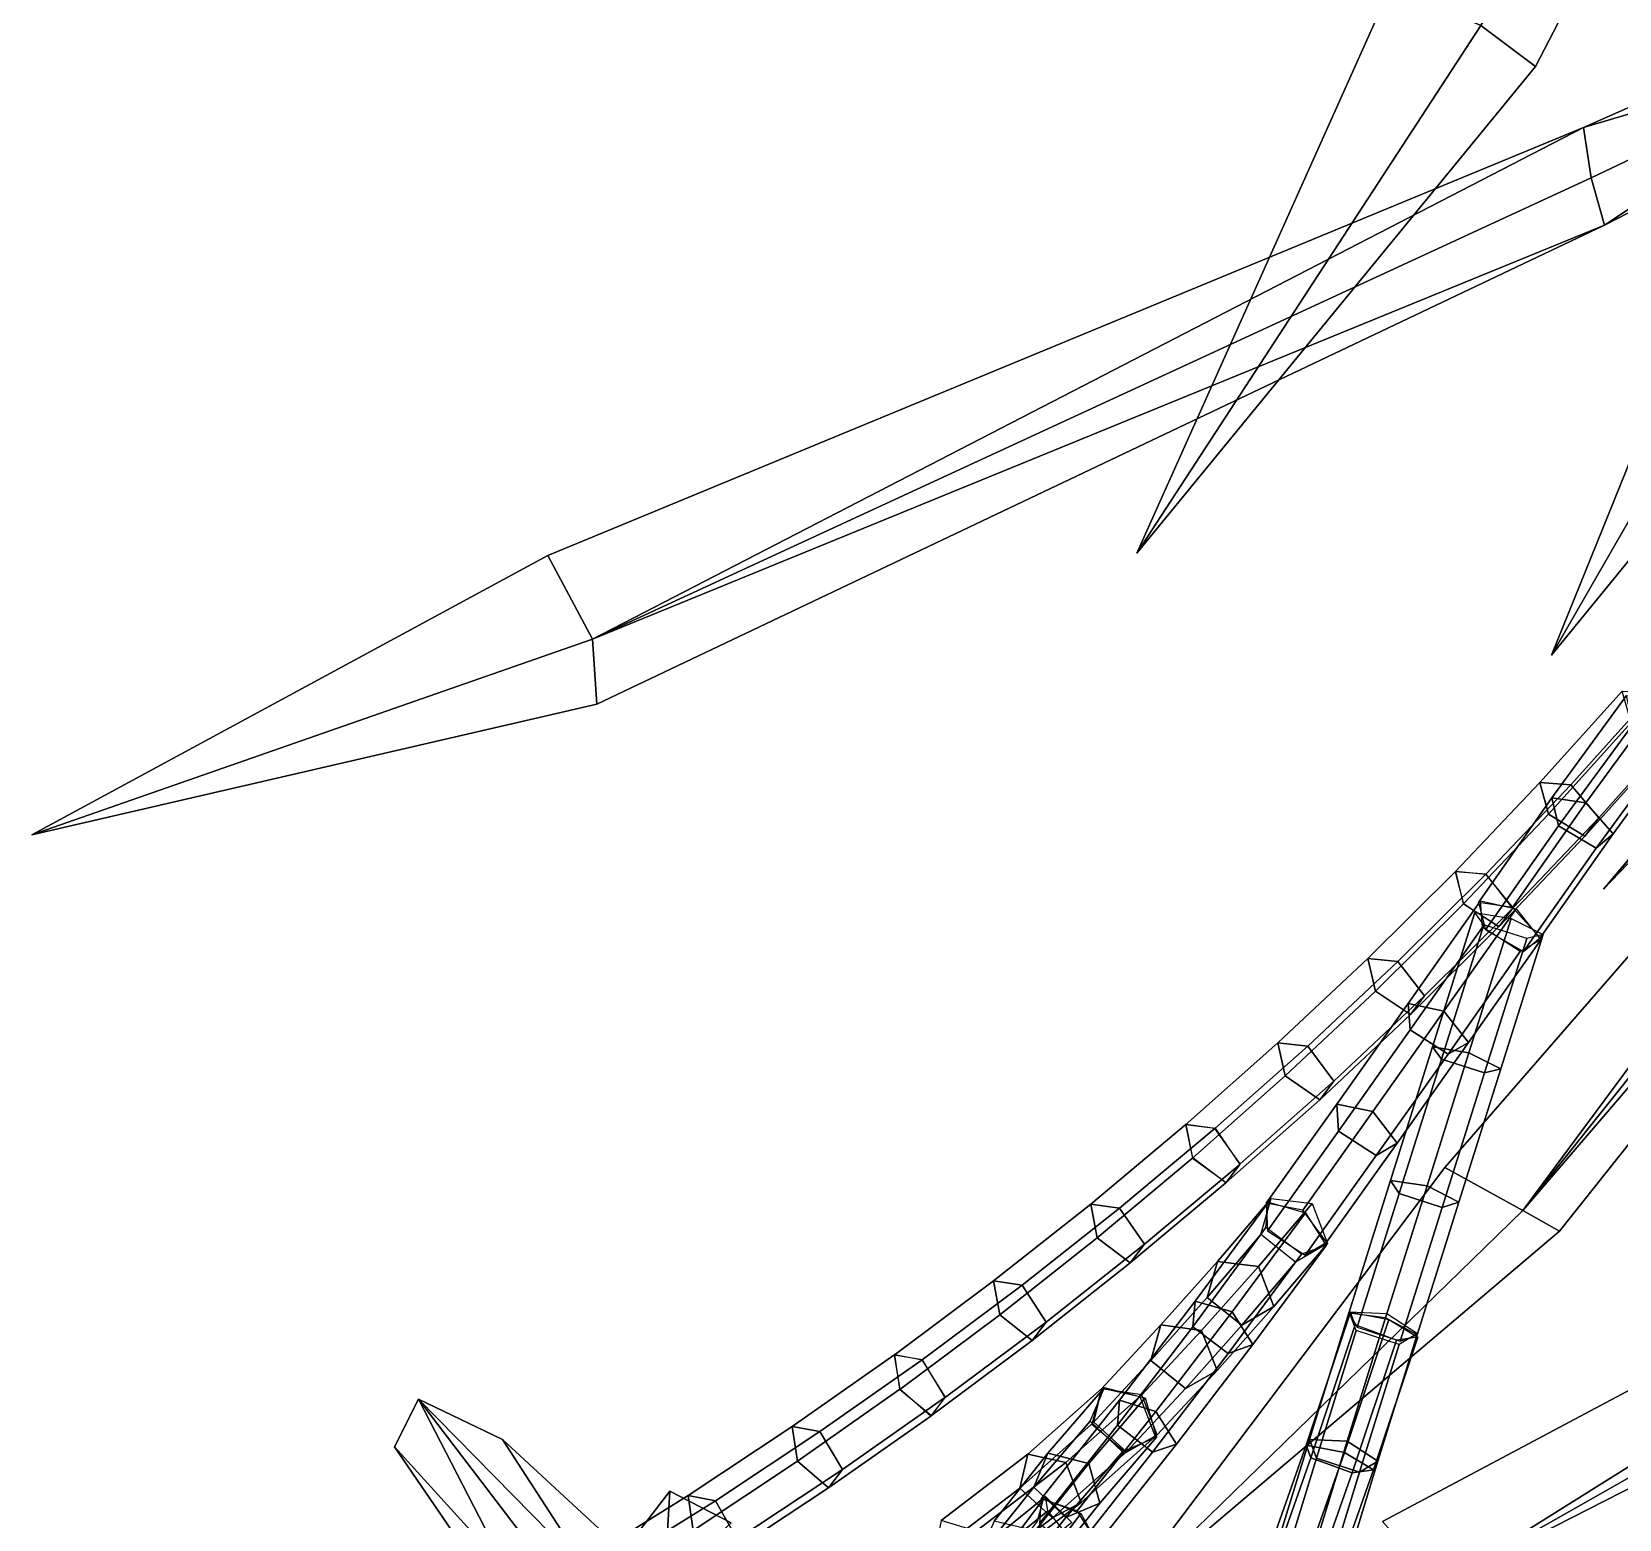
# Model space of a CAD drawing. Header units: metres. Extents: x -488 to 282, y -579 to 399.
# Drawn here: x -292.2 to -176.7, y -276.3 to -168 of the extents above; entities that cross this region are included whole.
import ezdxf

# ---------------------------------------------------------------- set-up
doc = ezdxf.new("R2010")
doc.units = ezdxf.units.M

msp = doc.modelspace()

# ---------------------------------------------------------------- linework, layer by layer
at = {"layer": 'coreopsi_1InfInt', "color": 3}
for points in [[(-176.4898, -215.9907, 167.6997), (-182.4678, -222.6489, 173.0642), (-181.8465, -224.9565, 170.8922), (-175.8423, -218.2683, 165.5038)], [(-174.2156, -216.1151, 169.9891), (-180.2197, -222.8033, 175.3774), (-182.4678, -222.6489, 173.0642), (-176.4898, -215.9907, 167.6997)], [(-173.6737, -216.6815, 169.9625), (-179.121, -224.1185, 175.103), (-181.6097, -223.7551, 172.9914), (-176.1624, -216.3181, 167.851)], [(-176.1624, -216.3181, 167.851), (-181.6097, -223.7551, 172.9914), (-181.1199, -225.8049, 170.5446), (-175.712, -218.4205, 165.4414)], [(-172.1413, -218.4707, 169.2294), (-178.188, -225.2078, 174.6566), (-180.2197, -222.8033, 175.3774), (-174.2156, -216.1151, 169.9891)], [(-171.745, -218.9997, 168.8071), (-177.1529, -226.3841, 173.9103), (-179.121, -224.1185, 175.103), (-173.6737, -216.6815, 169.9625)], [(-175.8423, -218.2683, 165.5038), (-181.8465, -224.9565, 170.8922), (-179.2086, -226.5586, 171.8428), (-173.1619, -219.8216, 166.4155)], [(-175.712, -218.4205, 165.4414), (-181.1199, -225.8049, 170.5446), (-178.3812, -227.4204, 171.1092), (-172.9975, -220.0683, 166.029)], [(-173.1619, -219.8216, 166.4155), (-179.2086, -226.5586, 171.8428), (-178.188, -225.2078, 174.6566), (-172.1413, -218.4707, 169.2294)], [(-172.9975, -220.0683, 166.029), (-178.3812, -227.4204, 171.1092), (-177.1529, -226.3841, 173.9103), (-171.745, -218.9997, 168.8071)], [(-182.4678, -222.6489, 173.0642), (-188.6381, -229.1384, 178.4175), (-188.0438, -231.4753, 176.2693), (-181.8465, -224.9565, 170.8922)], [(-180.2197, -222.8033, 175.3774), (-186.4171, -229.3221, 180.7546), (-188.6381, -229.1384, 178.4175), (-182.4678, -222.6489, 173.0642)], [(-178.188, -225.2078, 174.6566), (-184.4293, -231.7742, 180.0726), (-186.4171, -229.3221, 180.7546), (-180.2197, -222.8033, 175.3774)], [(-179.121, -224.1185, 175.103), (-184.4632, -231.7347, 180.0888), (-186.9519, -231.3713, 177.9772), (-181.6097, -223.7551, 172.9914)], [(-181.6097, -223.7551, 172.9914), (-186.9519, -231.3713, 177.9772), (-186.4234, -233.3672, 175.4941), (-181.1199, -225.8049, 170.5446)], [(-177.1529, -226.3841, 173.9103), (-182.4565, -233.9465, 178.8598), (-184.4632, -231.7347, 180.0888), (-179.121, -224.1185, 175.103)], [(-181.8465, -224.9565, 170.8922), (-188.0438, -231.4753, 176.2693), (-185.4499, -233.125, 177.2587), (-179.2086, -226.5586, 171.8428)], [(-179.2086, -226.5586, 171.8428), (-185.4499, -233.125, 177.2587), (-184.4293, -231.7742, 180.0726), (-178.188, -225.2078, 174.6566)], [(-181.1199, -225.8049, 170.5446), (-186.4234, -233.3672, 175.4941), (-183.6611, -234.9496, 176.0365), (-178.3812, -227.4204, 171.1092)], [(-178.3812, -227.4204, 171.1092), (-183.6611, -234.9496, 176.0365), (-182.4565, -233.9465, 178.8598), (-177.1529, -226.3841, 173.9103)], [(-188.5975, -229.0969, 178.3828), (-194.9971, -235.4555, 183.7564), (-194.4307, -237.8208, 181.632), (-188.0311, -231.4623, 176.2584)], [(-186.4043, -229.3091, 180.7437), (-192.8039, -235.6676, 186.1172), (-194.9971, -235.4555, 183.7564), (-188.5975, -229.0969, 178.3828)], [(-184.462, -231.8076, 180.1005), (-190.8616, -238.1661, 185.474), (-192.8039, -235.6676, 186.1172), (-186.4043, -229.3091, 180.7437)], [(-188.0311, -231.4623, 176.2584), (-194.4307, -237.8208, 181.632), (-191.8821, -239.517, 182.6601), (-185.4825, -233.1584, 177.2866)], [(-184.2, -231.8267, 180.0871), (-189.4603, -239.2906, 185.2717), (-192.0627, -238.7254, 183.445), (-186.8024, -231.2615, 178.2603)], [(-186.8024, -231.2615, 178.2603), (-192.0627, -238.7254, 183.445), (-191.911, -240.6372, 180.8467), (-186.6507, -233.1733, 175.662)], [(-185.4825, -233.1584, 177.2866), (-191.8821, -239.517, 182.6601), (-190.8616, -238.1661, 185.474), (-184.462, -231.8076, 180.1005)], [(-184.5608, -232.5289, 180.3916), (-187.6462, -242.317, 182.6129), (-190.2994, -241.8869, 180.8226), (-187.214, -232.0988, 178.6014)], [(-187.214, -232.0988, 178.6014), (-190.2994, -241.8869, 180.8226), (-189.6335, -242.7844, 177.7928), (-186.548, -232.9963, 175.5715)], [(-182.4157, -234.093, 178.6348), (-187.676, -241.5569, 183.8195), (-189.4603, -239.2906, 185.2717), (-184.2, -231.8267, 180.0871)], [(-186.6507, -233.1733, 175.662), (-191.911, -240.6372, 180.8467), (-189.1589, -242.4135, 181.0816), (-183.8986, -234.9496, 175.897)], [(-186.548, -232.9963, 175.5715), (-189.6335, -242.7844, 177.7928), (-186.507, -243.7865, 177.7197), (-183.4216, -233.9984, 175.4984)], [(-182.2305, -233.6962, 178.4848), (-185.3159, -243.4843, 180.7061), (-187.6462, -242.317, 182.6129), (-184.5608, -232.5289, 180.3916)], [(-183.8986, -234.9496, 175.897), (-189.1589, -242.4135, 181.0816), (-187.676, -241.5569, 183.8195), (-182.4157, -234.093, 178.6348)], [(-183.4216, -233.9984, 175.4984), (-186.507, -243.7865, 177.7197), (-185.3159, -243.4843, 180.7061), (-182.2305, -233.6962, 178.4848)], [(-194.9971, -235.4555, 183.7564), (-201.5409, -241.5961, 189.0776), (-201.0032, -243.9892, 186.977), (-194.4307, -237.8208, 181.632)], [(-192.8039, -235.6676, 186.1172), (-199.3764, -241.836, 191.4622), (-201.5409, -241.5961, 189.0776), (-194.9971, -235.4555, 183.7564)], [(-190.8616, -238.1661, 185.474), (-197.4808, -244.3796, 190.8576), (-199.3764, -241.836, 191.4622), (-192.8039, -235.6676, 186.1172)], [(-194.4307, -237.8208, 181.632), (-201.0032, -243.9892, 186.977), (-198.5014, -245.7305, 188.0437), (-191.8821, -239.517, 182.6601)], [(-191.8821, -239.517, 182.6601), (-198.5014, -245.7305, 188.0437), (-197.4808, -244.3796, 190.8576), (-190.8616, -238.1661, 185.474)], [(-189.4603, -239.2906, 185.2717), (-194.6295, -246.5887, 190.644), (-197.2551, -246.0562, 188.8407), (-192.0627, -238.7254, 183.445)], [(-192.0627, -238.7254, 183.445), (-197.2551, -246.0562, 188.8407), (-197.1411, -248.0213, 186.2805), (-191.911, -240.6372, 180.8467)], [(-187.676, -241.5569, 183.8195), (-192.8684, -248.8877, 189.2152), (-194.6295, -246.5887, 190.644), (-189.4603, -239.2906, 185.2717)], [(-191.911, -240.6372, 180.8467), (-197.1411, -248.0213, 186.2805), (-194.389, -249.7976, 186.5155), (-189.1589, -242.4135, 181.0816)], [(-201.5409, -241.5961, 189.0776), (-208.2655, -247.5568, 194.3781), (-207.7574, -249.9768, 192.301), (-201.0032, -243.9892, 186.977)], [(-199.3764, -241.836, 191.4622), (-206.1306, -247.8236, 196.7863), (-208.2655, -247.5568, 194.3781), (-201.5409, -241.5961, 189.0776)], [(-197.4808, -244.3796, 190.8576), (-204.283, -250.411, 196.2201), (-206.1306, -247.8236, 196.7863), (-199.3764, -241.836, 191.4622)], [(-189.1589, -242.4135, 181.0816), (-194.389, -249.7976, 186.5155), (-192.8684, -248.8877, 189.2152), (-187.676, -241.5569, 183.8195)], [(-187.6462, -242.317, 182.6129), (-190.6889, -251.989, 185.0701), (-193.3557, -251.6022, 183.2903), (-190.2994, -241.8869, 180.8226)], [(-190.2994, -241.8869, 180.8226), (-193.3557, -251.6022, 183.2903), (-192.7119, -252.5699, 180.2774), (-189.6335, -242.7844, 177.7928)], [(-185.3159, -243.4843, 180.7061), (-188.3722, -253.1995, 183.1738), (-190.6889, -251.989, 185.0701), (-187.6462, -242.317, 182.6129)], [(-189.6335, -242.7844, 177.7928), (-192.7119, -252.5699, 180.2774), (-189.5854, -253.572, 180.2043), (-186.507, -243.7865, 177.7197)], [(-186.507, -243.7865, 177.7197), (-189.5854, -253.572, 180.2043), (-188.3722, -253.1995, 183.1738), (-185.3159, -243.4843, 180.7061)], [(-201.0032, -243.9892, 186.977), (-207.7574, -249.9768, 192.301), (-205.3036, -251.7619, 193.4062), (-198.5014, -245.7305, 188.0437)], [(-198.5014, -245.7305, 188.0437), (-205.3036, -251.7619, 193.4062), (-204.283, -250.411, 196.2201), (-197.4808, -244.3796, 190.8576)], [(-194.6295, -246.5887, 190.644), (-199.7388, -253.765, 196.2334), (-202.3872, -253.2648, 194.4545), (-197.2551, -246.0562, 188.8407)], [(-197.2551, -246.0562, 188.8407), (-202.3872, -253.2648, 194.4545), (-202.3104, -255.2822, 191.934), (-197.1411, -248.0213, 186.2805)], [(-192.8684, -248.8877, 189.2152), (-198.0005, -256.0962, 194.829), (-199.7388, -253.765, 196.2334), (-194.6295, -246.5887, 190.644)], [(-208.2214, -247.5187, 194.3438), (-215.167, -253.3338, 199.6545), (-214.6892, -255.78, 197.601), (-207.7435, -249.9649, 192.2903)], [(-206.1167, -247.8117, 196.7756), (-213.0624, -253.6267, 202.0863), (-215.167, -253.3338, 199.6545), (-208.2214, -247.5187, 194.3438)], [(-204.3185, -250.4416, 196.2477), (-211.2642, -256.2567, 201.5584), (-213.0624, -253.6267, 202.0863), (-206.1167, -247.8117, 196.7756)], [(-197.1411, -248.0213, 186.2805), (-202.3104, -255.2822, 191.934), (-199.5583, -257.0586, 192.1689), (-194.389, -249.7976, 186.5155)], [(-194.389, -249.7976, 186.5155), (-199.5583, -257.0586, 192.1689), (-198.0005, -256.0962, 194.829), (-192.8684, -248.8877, 189.2152)], [(-207.7435, -249.9649, 192.2903), (-214.6892, -255.78, 197.601), (-212.2847, -257.6075, 198.7445), (-205.3391, -251.7924, 193.4338)], [(-205.3391, -251.7924, 193.4338), (-212.2847, -257.6075, 198.7445), (-211.2642, -256.2567, 201.5584), (-204.3185, -250.4416, 196.2477)], [(-190.6889, -251.989, 185.0701), (-193.707, -261.6024, 187.7755), (-196.3873, -261.2585, 186.0071), (-193.3557, -251.6022, 183.2903)], [(-193.3557, -251.6022, 183.2903), (-196.3873, -261.2585, 186.0071), (-195.7654, -262.296, 183.0128), (-192.7119, -252.5699, 180.2774)], [(-202.0386, -252.9211, 194.3332), (-205.9402, -257.508, 202.9354), (-206.6847, -260.1281, 201.2006), (-202.7831, -255.5412, 192.5984)], [(-199.0474, -253.2904, 195.4929), (-202.949, -257.8773, 204.0952), (-205.9402, -257.508, 202.9354), (-202.0386, -252.9211, 194.3332)], [(-192.7119, -252.5699, 180.2774), (-195.7654, -262.296, 183.0128), (-192.639, -263.2982, 182.9397), (-189.5854, -253.572, 180.2043)], [(-188.3722, -253.1995, 183.1738), (-191.4038, -262.8558, 185.8906), (-193.707, -261.6024, 187.7755), (-190.6889, -251.989, 185.0701)], [(-215.167, -253.3338, 199.6545), (-222.2412, -258.9237, 204.9037), (-221.7944, -261.3951, 202.8736), (-214.6892, -255.78, 197.601)], [(-213.0624, -253.6267, 202.0863), (-220.1676, -259.2419, 207.3589), (-222.2412, -258.9237, 204.9037), (-215.167, -253.3338, 199.6545)], [(-211.2642, -256.2567, 201.5584), (-218.42, -261.913, 206.8692), (-220.1676, -259.2419, 207.3589), (-213.0624, -253.6267, 202.0863)], [(-202.2343, -253.1807, 194.6626), (-207.5662, -260.4006, 200.1128), (-207.7425, -262.2594, 197.4779), (-202.4106, -255.0395, 192.0277)], [(-199.5426, -253.9549, 196.2702), (-204.8746, -261.1748, 201.7204), (-207.5662, -260.4006, 200.1128), (-202.2343, -253.1807, 194.6626)], [(-198.034, -256.3384, 194.5888), (-203.366, -263.5583, 200.039), (-204.8746, -261.1748, 201.7204), (-199.5426, -253.9549, 196.2702)], [(-197.9309, -256.1971, 194.4494), (-201.8325, -260.784, 203.0516), (-202.949, -257.8773, 204.0952), (-199.0474, -253.2904, 195.4929)], [(-189.5854, -253.572, 180.2043), (-192.639, -263.2982, 182.9397), (-191.4038, -262.8558, 185.8906), (-188.3722, -253.1995, 183.1738)], [(-202.4106, -255.0395, 192.0277), (-207.7425, -262.2594, 197.4779), (-205.1615, -264.1998, 197.4326), (-199.8295, -256.9799, 191.9824)], [(-214.6892, -255.78, 197.601), (-221.7944, -261.3951, 202.8736), (-219.4406, -263.2639, 204.0553), (-212.2847, -257.6075, 198.7445)], [(-212.2847, -257.6075, 198.7445), (-219.4406, -263.2639, 204.0553), (-218.42, -261.913, 206.8692), (-211.2642, -256.2567, 201.5584)], [(-202.7831, -255.5412, 192.5984), (-206.6847, -260.1281, 201.2006), (-204.1606, -262.1412, 201.272), (-200.2589, -257.5543, 192.6698)], [(-199.8295, -256.9799, 191.9824), (-205.1615, -264.1998, 197.4326), (-203.366, -263.5583, 200.039), (-198.034, -256.3384, 194.5888)], [(-200.2589, -257.5543, 192.6698), (-204.1606, -262.1412, 201.272), (-201.8325, -260.784, 203.0516), (-197.9309, -256.1971, 194.4494)], [(-205.9402, -257.508, 202.9354), (-210.0551, -262.1256, 211.3948), (-210.7819, -264.7254, 209.6222), (-206.6847, -260.1281, 201.2006)], [(-202.949, -257.8773, 204.0952), (-207.0928, -262.5281, 212.616), (-210.0551, -262.1256, 211.3948), (-205.9402, -257.508, 202.9354)], [(-201.8325, -260.784, 203.0516), (-205.9763, -265.4348, 211.5724), (-207.0928, -262.5281, 212.616), (-202.949, -257.8773, 204.0952)], [(-222.2412, -258.9237, 204.9037), (-229.4837, -264.3231, 210.1225), (-229.0688, -266.819, 208.1158), (-221.7944, -261.3951, 202.8736)], [(-220.1676, -259.2419, 207.3589), (-227.4421, -264.6658, 212.6011), (-229.4837, -264.3231, 210.1225), (-222.2412, -258.9237, 204.9037)], [(-218.42, -261.913, 206.8692), (-225.7463, -267.3767, 212.1492), (-227.4421, -264.6658, 212.6011), (-220.1676, -259.2419, 207.3589)], [(-207.5662, -260.4006, 200.1128), (-213.0734, -267.5981, 205.3741), (-213.2257, -269.425, 202.7156), (-207.7425, -262.2594, 197.4779)], [(-204.8746, -261.1748, 201.7204), (-210.4208, -268.4243, 207.0204), (-213.0734, -267.5981, 205.3741), (-207.5662, -260.4006, 200.1128)], [(-206.6847, -260.1281, 201.2006), (-210.7819, -264.7254, 209.6222), (-208.2755, -266.7588, 209.7314), (-204.1606, -262.1412, 201.272)], [(-204.1606, -262.1412, 201.272), (-208.2755, -266.7588, 209.7314), (-205.9763, -265.4348, 211.5724), (-201.8325, -260.784, 203.0516)], [(-221.7944, -261.3951, 202.8736), (-229.0688, -266.819, 208.1158), (-226.7669, -268.7276, 209.3353), (-219.4406, -263.2639, 204.0553)], [(-219.4406, -263.2639, 204.0553), (-226.7669, -268.7276, 209.3353), (-225.7463, -267.3767, 212.1492), (-218.42, -261.913, 206.8692)], [(-210.0551, -262.1256, 211.3948), (-214.3886, -266.7803, 219.7237), (-215.0967, -269.3595, 217.9139), (-210.7819, -264.7254, 209.6222)], [(-207.0928, -262.5281, 212.616), (-211.4567, -267.2162, 221.0054), (-214.3886, -266.7803, 219.7237), (-210.0551, -262.1256, 211.3948)], [(-207.7425, -262.2594, 197.4779), (-213.2257, -269.425, 202.7156), (-210.6687, -271.3973, 202.6939), (-205.1615, -264.1998, 197.4326)], [(-203.366, -263.5583, 200.039), (-208.9122, -270.8077, 205.3389), (-210.4208, -268.4243, 207.0204), (-204.8746, -261.1748, 201.7204)], [(-193.4673, -261.7381, 187.7702), (-196.688, -271.4042, 190.311), (-199.4837, -270.8741, 188.784), (-196.2631, -261.2079, 186.2433)], [(-196.2631, -261.2079, 186.2433), (-199.4837, -270.8741, 188.784), (-199.1479, -271.7948, 185.707), (-195.9272, -262.1287, 183.1662)], [(-195.9272, -262.1287, 183.1662), (-199.1479, -271.7948, 185.707), (-196.1414, -272.9026, 185.3035), (-192.9208, -263.2365, 182.7627)], [(-191.3705, -263.0107, 185.5867), (-194.5911, -272.6768, 188.1274), (-196.688, -271.4042, 190.311), (-193.4673, -261.7381, 187.7702)], [(-205.9763, -265.4348, 211.5724), (-210.3403, -270.1229, 219.9619), (-211.4567, -267.2162, 221.0054), (-207.0928, -262.5281, 212.616)], [(-192.9208, -263.2365, 182.7627), (-196.1414, -272.9026, 185.3035), (-194.5911, -272.6768, 188.1274), (-191.3705, -263.0107, 185.5867)], [(-229.4362, -264.2887, 210.0888), (-236.8904, -269.5288, 215.3079), (-236.508, -272.0483, 213.3243), (-229.0539, -266.8082, 208.1052)], [(-227.4272, -264.655, 212.5905), (-234.8813, -269.8951, 217.8096), (-236.8904, -269.5288, 215.3079), (-229.4362, -264.2887, 210.0888)], [(-205.1615, -264.1998, 197.4326), (-210.6687, -271.3973, 202.6939), (-208.9122, -270.8077, 205.3389), (-203.366, -263.5583, 200.039)], [(-225.7844, -267.4044, 212.1763), (-233.2385, -272.6444, 217.3954), (-234.8813, -269.8951, 217.8096), (-227.4272, -264.655, 212.5905)], [(-210.7819, -264.7254, 209.6222), (-215.0967, -269.3595, 217.9139), (-212.609, -271.4135, 218.0603), (-208.2755, -266.7588, 209.7314)], [(-208.2755, -266.7588, 209.7314), (-212.609, -271.4135, 218.0603), (-210.3403, -270.1229, 219.9619), (-205.9763, -265.4348, 211.5724)], [(-229.0539, -266.8082, 208.1052), (-236.508, -272.0483, 213.3243), (-234.2591, -273.9953, 214.5815), (-226.805, -268.7552, 209.3624)], [(-214.1637, -266.6832, 219.9633), (-218.2843, -271.4725, 228.3505), (-219.3198, -273.9324, 226.437), (-215.1992, -269.143, 218.0499)], [(-211.1962, -267.4319, 220.9938), (-215.3168, -272.2213, 229.3809), (-218.2843, -271.4725, 228.3505), (-214.1637, -266.6832, 219.9633)], [(-226.805, -268.7552, 209.3624), (-234.2591, -273.9953, 214.5815), (-233.2385, -272.6444, 217.3954), (-225.7844, -267.4044, 212.1763)], [(-213.0734, -267.5981, 205.3741), (-218.7631, -274.7836, 210.4547), (-218.8906, -276.5787, 207.7732), (-213.2257, -269.425, 202.7156)], [(-210.4208, -268.4243, 207.0204), (-216.1509, -275.6616, 212.1382), (-218.7631, -274.7836, 210.4547), (-213.0734, -267.5981, 205.3741)], [(-210.3869, -270.3014, 219.7528), (-214.5075, -275.0907, 228.1399), (-215.3168, -272.2213, 229.3809), (-211.1962, -267.4319, 220.9938)], [(-215.1992, -269.143, 218.0499), (-219.3198, -273.9324, 226.437), (-216.9673, -276.1422, 226.3309), (-212.8467, -271.3528, 217.9438)], [(-208.9122, -270.8077, 205.3389), (-214.6423, -278.0451, 210.4567), (-216.1509, -275.6616, 212.1382), (-210.4208, -268.4243, 207.0204)], [(-236.8904, -269.5288, 215.3079), (-244.4565, -274.5377, 220.4566), (-244.1075, -277.0799, 218.496), (-236.508, -272.0483, 213.3243)], [(-234.8813, -269.8951, 217.8096), (-242.4808, -274.9267, 222.9813), (-244.4565, -274.5377, 220.4566), (-236.8904, -269.5288, 215.3079)], [(-233.2385, -272.6444, 217.3954), (-240.8923, -277.713, 222.6045), (-242.4808, -274.9267, 222.9813), (-234.8813, -269.8951, 217.8096)], [(-213.2257, -269.425, 202.7156), (-218.8906, -276.5787, 207.7732), (-216.3584, -278.5828, 207.7744), (-210.6687, -271.3973, 202.6939)], [(-212.8467, -271.3528, 217.9438), (-216.9673, -276.1422, 226.3309), (-214.5075, -275.0907, 228.1399), (-210.3869, -270.3014, 219.7528)], [(-218.2843, -271.4725, 228.3505), (-222.2018, -276.4094, 236.8172), (-223.2373, -278.8692, 234.9038), (-219.3198, -273.9324, 226.437)], [(-215.3168, -272.2213, 229.3809), (-219.2054, -277.1232, 237.7872), (-222.2018, -276.4094, 236.8172), (-218.2843, -271.4725, 228.3505)], [(-210.6687, -271.3973, 202.6939), (-216.3584, -278.5828, 207.7744), (-214.6423, -278.0451, 210.4567), (-208.9122, -270.8077, 205.3389)], [(-196.688, -271.4042, 190.311), (-200.1066, -281.1046, 192.6815), (-202.8786, -280.505, 191.1369), (-199.4837, -270.8741, 188.784)], [(-199.4837, -270.8741, 188.784), (-202.8786, -280.505, 191.1369), (-202.5281, -281.383, 188.0491), (-199.1479, -271.7948, 185.707)], [(-194.5911, -272.6768, 188.1274), (-198.0098, -282.3773, 190.4979), (-200.1066, -281.1046, 192.6815), (-196.688, -271.4042, 190.311)], [(-236.508, -272.0483, 213.3243), (-244.1075, -277.0799, 218.496), (-241.9128, -279.0638, 219.7906), (-234.2591, -273.9953, 214.5815)], [(-234.2591, -273.9953, 214.5815), (-241.9128, -279.0638, 219.7906), (-240.8923, -277.713, 222.6045), (-233.2385, -272.6444, 217.3954)], [(-214.5075, -275.0907, 228.1399), (-218.3784, -279.9712, 236.509), (-219.2054, -277.1232, 237.7872), (-215.3168, -272.2213, 229.3809)], [(-199.1479, -271.7948, 185.707), (-202.5281, -281.383, 188.0491), (-199.5362, -282.5335, 187.6564), (-196.1414, -272.9026, 185.3035)], [(-196.1414, -272.9026, 185.3035), (-199.5362, -282.5335, 187.6564), (-198.0098, -282.3773, 190.4979), (-194.5911, -272.6768, 188.1274)], [(-244.4565, -274.5377, 220.4566), (-252.1777, -279.3466, 225.5656), (-251.8628, -281.9107, 223.6278), (-244.1075, -277.0799, 218.496)], [(-242.4808, -274.9267, 222.9813), (-250.236, -279.7575, 228.1131), (-252.1777, -279.3466, 225.5656), (-244.4565, -274.5377, 220.4566)], [(-240.8923, -277.713, 222.6045), (-248.7029, -282.5793, 227.7735), (-250.236, -279.7575, 228.1131), (-242.4808, -274.9267, 222.9813)], [(-216.547, -276.5195, 212.4458), (-224.5876, -283.0531, 214.155), (-226.5048, -281.1592, 212.3755), (-218.4642, -274.6256, 210.6663)], [(-218.4642, -274.6256, 210.6663), (-226.5048, -281.1592, 212.3755), (-226.3191, -282.2011, 209.2667), (-218.2785, -275.6674, 207.5575)], [(-218.6019, -274.7768, 210.757), (-224.0874, -282.1108, 215.8933), (-224.5199, -283.755, 213.0836), (-219.0344, -276.421, 207.9474)], [(-215.8798, -275.8628, 212.1135), (-221.3654, -283.1968, 217.2497), (-224.0874, -282.1108, 215.8933), (-218.6019, -274.7768, 210.757)], [(-219.3198, -273.9324, 226.437), (-223.2373, -278.8692, 234.9038), (-220.8559, -281.0441, 234.7372), (-216.9673, -276.1422, 226.3309)], [(-218.2785, -275.6674, 207.5575), (-226.3191, -282.2011, 209.2667), (-224.2916, -284.7138, 209.1996), (-216.251, -278.1801, 207.4904)], [(-214.6308, -278.1406, 210.195), (-220.1164, -285.4746, 215.3313), (-221.3654, -283.1968, 217.2497), (-215.8798, -275.8628, 212.1135)], [(-216.9673, -276.1422, 226.3309), (-220.8559, -281.0441, 234.7372), (-218.3784, -279.9712, 236.509), (-214.5075, -275.0907, 228.1399)]]:
    msp.add_3dface(points, dxfattribs=at)
at = {"layer": 'coreopsi_1Pdcel', "color": 3}
for points in [[(-193.6115, -261.2965, 187.668), (-196.4984, -270.5907, 191.6107), (-199.2441, -270.4567, 189.9161), (-196.3573, -261.1625, 185.9734)], [(-196.3573, -261.1625, 185.9734), (-199.2441, -270.4567, 189.9161), (-198.729, -271.836, 187.0419), (-195.8422, -262.5417, 183.0992)], [(-191.3738, -262.7599, 185.8569), (-194.2607, -272.0541, 189.7996), (-196.4984, -270.5907, 191.6107), (-193.6115, -261.2965, 187.668)], [(-195.8422, -262.5417, 183.0992), (-198.729, -271.836, 187.0419), (-195.6026, -272.8381, 186.9688), (-192.7157, -263.5439, 183.0261)], [(-192.7157, -263.5439, 183.0261), (-195.6026, -272.8381, 186.9688), (-194.2607, -272.0541, 189.7996), (-191.3738, -262.7599, 185.8569)], [(-214.3394, -266.7324, 219.6429), (-219.7344, -271.5399, 227.2615), (-220.3347, -274.0142, 225.275), (-214.9397, -269.2068, 217.6564)], [(-211.5829, -267.3389, 221.2122), (-216.9779, -272.1463, 228.8308), (-219.7344, -271.5399, 227.2615), (-214.3394, -266.7324, 219.6429)], [(-210.4664, -270.2456, 220.1687), (-215.8615, -275.053, 227.7872), (-216.9779, -272.1463, 228.8308), (-211.5829, -267.3389, 221.2122)], [(-214.9397, -269.2068, 217.6564), (-220.3347, -274.0142, 225.275), (-217.9548, -276.173, 225.5981), (-212.5597, -271.3656, 217.9795)], [(-212.5597, -271.3656, 217.9795), (-217.9548, -276.173, 225.5981), (-215.8615, -275.053, 227.7872), (-210.4664, -270.2456, 220.1687)], [(-196.4984, -270.5907, 191.6107), (-199.1009, -279.0721, 196.5688), (-201.9085, -279.138, 194.9743), (-199.2441, -270.4567, 189.9161)], [(-199.2441, -270.4567, 189.9161), (-201.9085, -279.138, 194.9743), (-201.4939, -280.8427, 192.2631), (-198.729, -271.836, 187.0419)], [(-194.2607, -272.0541, 189.7996), (-196.925, -280.7354, 194.8578), (-199.1009, -279.0721, 196.5688), (-196.4984, -270.5907, 191.6107)], [(-219.7344, -271.5399, 227.2615), (-226.0419, -276.3693, 233.9653), (-226.512, -278.7365, 231.8195), (-220.3347, -274.0142, 225.275)], [(-216.9779, -272.1463, 228.8308), (-223.4973, -277.1503, 235.7939), (-226.0419, -276.3693, 233.9653), (-219.7344, -271.5399, 227.2615)], [(-215.8615, -275.053, 227.7872), (-222.3808, -280.057, 234.7504), (-223.4973, -277.1503, 235.7939), (-216.9779, -272.1463, 228.8308)], [(-198.729, -271.836, 187.0419), (-201.4939, -280.8427, 192.2631), (-198.3674, -281.8448, 192.19), (-195.6026, -272.8381, 186.9688)], [(-195.6026, -272.8381, 186.9688), (-198.3674, -281.8448, 192.19), (-196.925, -280.7354, 194.8578), (-194.2607, -272.0541, 189.7996)], [(-220.3347, -274.0142, 225.275), (-226.512, -278.7365, 231.8195), (-224.2623, -281.0025, 232.302), (-217.9548, -276.173, 225.5981)], [(-217.9548, -276.173, 225.5981), (-224.2623, -281.0025, 232.302), (-222.3808, -280.057, 234.7504), (-215.8615, -275.053, 227.7872)]]:
    msp.add_3dface(points, dxfattribs=at)
at = {"layer": 'coreopsi_1Petal1', "color": 3}
for points in [[(-264.0843, -267.5179, 261.0121), (-265.8338, -271.0041, 255.669), (-257.6668, -280.0055, 253.0333)], [(-264.0843, -267.5179, 261.0121), (-257.6668, -280.0055, 253.0333), (-265.8338, -271.0041, 255.669)], [(-251.7239, -280.1284, 259.3582), (-257.987, -270.467, 263.8196), (-264.0843, -267.5179, 261.0121)], [(-251.7239, -280.1284, 259.3582), (-264.0843, -267.5179, 261.0121), (-257.987, -270.467, 263.8196)], [(-254.5609, -280.0294, 256.3703), (-251.7239, -280.1284, 259.3582), (-264.0843, -267.5179, 261.0121)], [(-254.5609, -280.0294, 256.3703), (-264.0843, -267.5179, 261.0121), (-251.7239, -280.1284, 259.3582)], [(-264.0843, -267.5179, 261.0121), (-257.6668, -280.0055, 253.0333), (-254.5609, -280.0294, 256.3703)], [(-264.0843, -267.5179, 261.0121), (-254.5609, -280.0294, 256.3703), (-257.6668, -280.0055, 253.0333)], [(-257.6668, -280.0055, 253.0333), (-265.8338, -271.0041, 255.669), (-259.0699, -280.9081, 248.5838)], [(-257.6668, -280.0055, 253.0333), (-259.0699, -280.9081, 248.5838), (-265.8338, -271.0041, 255.669)], [(-248.723, -279.034, 261.9625), (-257.987, -270.467, 263.8196), (-251.7239, -280.1284, 259.3582)], [(-248.723, -279.034, 261.9625), (-251.7239, -280.1284, 259.3582), (-257.987, -270.467, 263.8196)], [(-246.198, -280.9156, 265.0493), (-245.808, -274.2163, 275.5201), (-248.556, -277.8016, 262.343)], [(-246.198, -280.9156, 265.0493), (-248.556, -277.8016, 262.343), (-245.808, -274.2163, 275.5201)], [(-241.3434, -276.5361, 279.8153), (-245.808, -274.2163, 275.5201), (-246.198, -280.9156, 265.0493)], [(-241.3434, -276.5361, 279.8153), (-246.198, -280.9156, 265.0493), (-245.808, -274.2163, 275.5201)]]:
    msp.add_3dface(points, dxfattribs=at)
at = {"layer": 'coreopsi_Leaf', "color": 3}
for points in [[(-142.1938, -92.3017, 195.3647), (-182.8001, -170.5113, 192.0508), (-186.7628, -167.5435, 194.9649)], [(-142.1938, -92.3017, 195.3647), (-186.7628, -167.5435, 194.9649), (-182.8001, -170.5113, 192.0508)], [(-211.8055, -205.958, 189.8406), (-193.2777, -164.5752, 194.4078), (-186.7628, -167.5435, 194.9649)], [(-211.8055, -205.958, 189.8406), (-186.7628, -167.5435, 194.9649), (-193.2777, -164.5752, 194.4078)], [(-157.2975, -168.4388, 184.5111), (-179.2943, -174.959, 196.7523), (-157.6204, -165.3238, 185.1864)], [(-157.2975, -168.4388, 184.5111), (-157.6204, -165.3238, 185.1864), (-179.2943, -174.959, 196.7523)], [(-211.8055, -205.958, 189.8406), (-186.7628, -167.5435, 194.9649), (-182.8001, -170.5113, 192.0508)], [(-211.8055, -205.958, 189.8406), (-182.8001, -170.5113, 192.0508), (-186.7628, -167.5435, 194.9649)], [(-157.2975, -168.4388, 184.5111), (-178.745, -178.6367, 195.9668), (-179.2943, -174.959, 196.7523)], [(-157.2975, -168.4388, 184.5111), (-179.2943, -174.959, 196.7523), (-178.745, -178.6367, 195.9668)], [(-177.7619, -182.0688, 194.8184), (-178.745, -178.6367, 195.9668), (-157.2975, -168.4388, 184.5111)], [(-177.7619, -182.0688, 194.8184), (-157.2975, -168.4388, 184.5111), (-178.745, -178.6367, 195.9668)], [(-156.4819, -171.118, 182.6243), (-177.7619, -182.0688, 194.8184), (-157.2975, -168.4388, 184.5111)], [(-156.4819, -171.118, 182.6243), (-157.2975, -168.4388, 184.5111), (-177.7619, -182.0688, 194.8184)], [(-179.2943, -174.959, 196.7523), (-251.4376, -212.2034, 221.4776), (-254.6777, -206.1241, 221.7192)], [(-179.2943, -174.959, 196.7523), (-254.6777, -206.1241, 221.7192), (-251.4376, -212.2034, 221.4776)], [(-178.745, -178.6367, 195.9668), (-251.4376, -212.2034, 221.4776), (-179.2943, -174.959, 196.7523)], [(-178.745, -178.6367, 195.9668), (-179.2943, -174.959, 196.7523), (-251.4376, -212.2034, 221.4776)], [(-177.7619, -182.0688, 194.8184), (-251.4376, -212.2034, 221.4776), (-178.745, -178.6367, 195.9668)], [(-177.7619, -182.0688, 194.8184), (-178.745, -178.6367, 195.9668), (-251.4376, -212.2034, 221.4776)], [(-177.7619, -182.0688, 194.8184), (-251.127, -216.9276, 218.6501), (-251.4376, -212.2034, 221.4776)], [(-177.7619, -182.0688, 194.8184), (-251.4376, -212.2034, 221.4776), (-251.127, -216.9276, 218.6501)], [(-135.414, -188.5668, 126.569), (-183.7075, -253.8047, 101.7717), (-189.3975, -250.6753, 104.0836)], [(-135.414, -188.5668, 126.569), (-189.3975, -250.6753, 104.0836), (-183.7075, -253.8047, 101.7717)], [(-133.175, -190.5169, 124.1966), (-183.7075, -253.8047, 101.7717), (-135.414, -188.5668, 126.569)], [(-133.175, -190.5169, 124.1966), (-135.414, -188.5668, 126.569), (-183.7075, -253.8047, 101.7717)], [(-130.6409, -191.9258, 121.818), (-183.7075, -253.8047, 101.7717), (-133.175, -190.5169, 124.1966)], [(-130.6409, -191.9258, 121.818), (-133.175, -190.5169, 124.1966), (-183.7075, -253.8047, 101.7717)], [(-181.6196, -213.3815, -49.6938), (-172.4607, -190.7064, -33.3463), (-170.2768, -193.6366, -30.4949)], [(-181.6196, -213.3815, -49.6938), (-170.2768, -193.6366, -30.4949), (-172.4607, -190.7064, -33.3463)], [(-130.6409, -191.9258, 121.818), (-181.0549, -255.303, 97.1751), (-183.7075, -253.8047, 101.7717)], [(-130.6409, -191.9258, 121.818), (-183.7075, -253.8047, 101.7717), (-181.0549, -255.303, 97.1751)], [(-181.6196, -213.3815, -49.6938), (-170.2768, -193.6366, -30.4949), (-167.4737, -196.0569, -30.3065)], [(-181.6196, -213.3815, -49.6938), (-167.4737, -196.0569, -30.3065), (-170.2768, -193.6366, -30.4949)], [(-177.8423, -230.3949, 289.3322), (-150.5722, -198.1, 276.0982), (-147.9364, -199.2444, 280.8048)], [(-177.8423, -230.3949, 289.3322), (-147.9364, -199.2444, 280.8048), (-150.5722, -198.1, 276.0982)], [(-177.8423, -230.3949, 289.3322), (-152.2363, -200.7029, 269.9362), (-150.5722, -198.1, 276.0982)], [(-177.8423, -230.3949, 289.3322), (-150.5722, -198.1, 276.0982), (-152.2363, -200.7029, 269.9362)], [(-292.2463, -226.4586, 231.132), (-254.6777, -206.1241, 221.7192), (-251.4376, -212.2034, 221.4776)], [(-292.2463, -226.4586, 231.132), (-251.4376, -212.2034, 221.4776), (-254.6777, -206.1241, 221.7192)], [(-292.2463, -226.4586, 231.132), (-251.4376, -212.2034, 221.4776), (-251.127, -216.9276, 218.6501)], [(-292.2463, -226.4586, 231.132), (-251.127, -216.9276, 218.6501), (-251.4376, -212.2034, 221.4776)], [(-117.1438, -235.5685, 170.9908), (-189.7842, -281.0796, 192.1461), (-193.9294, -276.433, 188.5897)], [(-117.1438, -235.5685, 170.9908), (-193.9294, -276.433, 188.5897), (-189.7842, -281.0796, 192.1461)], [(-115.7588, -239.0648, 172.2113), (-189.7842, -281.0796, 192.1461), (-117.1438, -235.5685, 170.9908)], [(-115.7588, -239.0648, 172.2113), (-117.1438, -235.5685, 170.9908), (-189.7842, -281.0796, 192.1461)], [(-113.862, -242.3548, 173.1048), (-189.7842, -281.0796, 192.1461), (-115.7588, -239.0648, 172.2113)], [(-113.862, -242.3548, 173.1048), (-115.7588, -239.0648, 172.2113), (-189.7842, -281.0796, 192.1461)], [(-113.862, -242.3548, 173.1048), (-187.7197, -286.43, 192.0029), (-189.7842, -281.0796, 192.1461)], [(-113.862, -242.3548, 173.1048), (-189.7842, -281.0796, 192.1461), (-187.7197, -286.43, 192.0029)], [(-213.8728, -283.1566, 87.9772), (-189.3975, -250.6753, 104.0836), (-183.7075, -253.8047, 101.7717)], [(-213.8728, -283.1566, 87.9772), (-183.7075, -253.8047, 101.7717), (-189.3975, -250.6753, 104.0836)], [(-213.8728, -283.1566, 87.9772), (-183.7075, -253.8047, 101.7717), (-181.0549, -255.303, 97.1751)], [(-213.8728, -283.1566, 87.9772), (-181.0549, -255.303, 97.1751), (-183.7075, -253.8047, 101.7717)]]:
    msp.add_3dface(points, dxfattribs=at)

doc.saveas('drawing.dxf')
